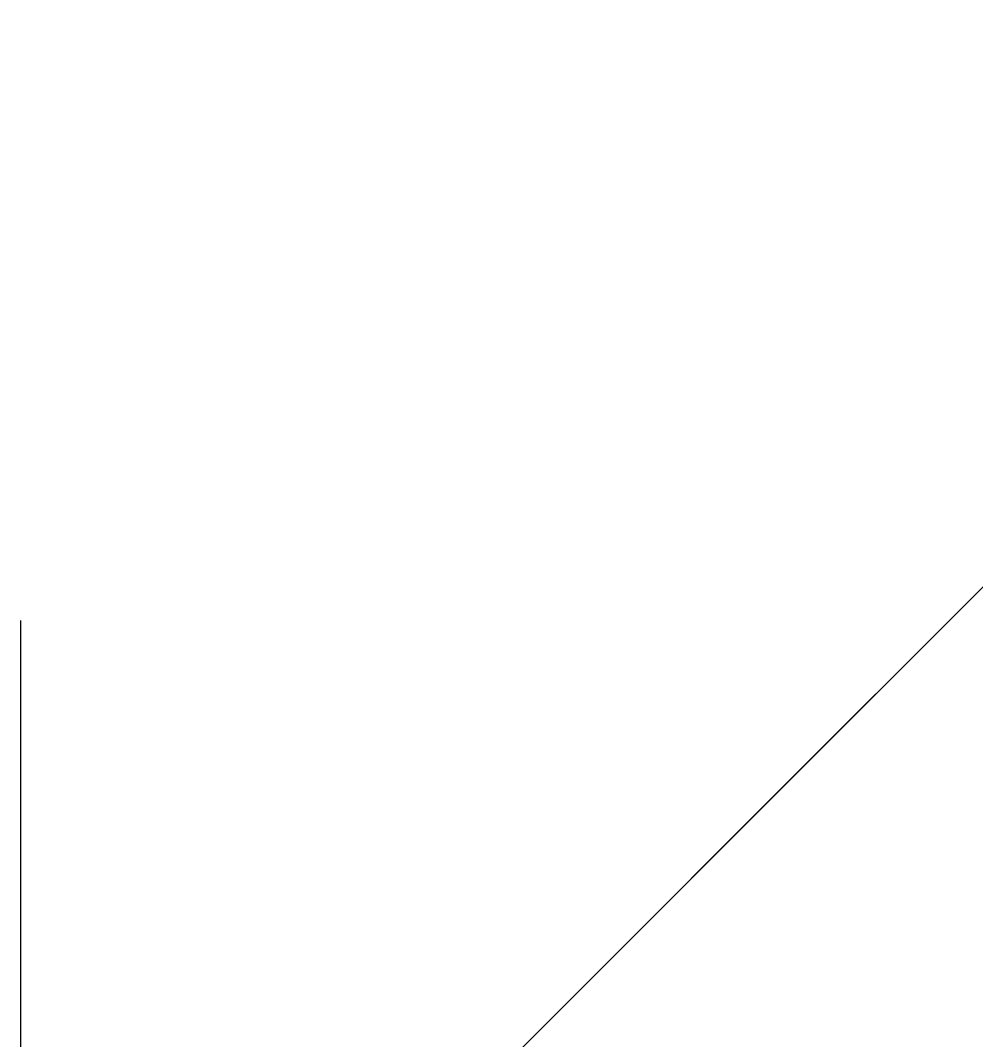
# Model space of a CAD drawing. Header units: metres. Extents: x -1 to 8192, y -554 to 8192.
# Drawn here: x 0 to 2.058, y 1.095 to 3.292 of the extents above; entities that cross this region are included whole.
import ezdxf

# ---------------------------------------------------------------- set-up
doc = ezdxf.new("R2010")
doc.units = ezdxf.units.M

msp = doc.modelspace()

# ---------------------------------------------------------------- linework, layer by layer
at = {"layer": 'MCD_Layer_0'}
for p in [(8192.005938, 8192.005941), (8192.001976, 8192.005882), (3.149797, 3.149797), (3.149796, 3.149797), (3.14705, 3.14705), (3.147049, 3.147049), (1.841609, 1.841609), (1.841608, 1.841608), (1.841591, 1.841591), (1.84159, 1.841591)]:
    msp.add_line(p, (0, 0), dxfattribs=at)
at = {"layer": 'MCD_Layer_1'}
for p in [(2, 2.000001), (0, 2)]:
    msp.add_line(p, (0, 0), dxfattribs=at)
msp.add_arc((461.55658, 528.044598), 701.331287, 228.843737, 38.817496, dxfattribs=at)

doc.saveas('drawing.dxf')
